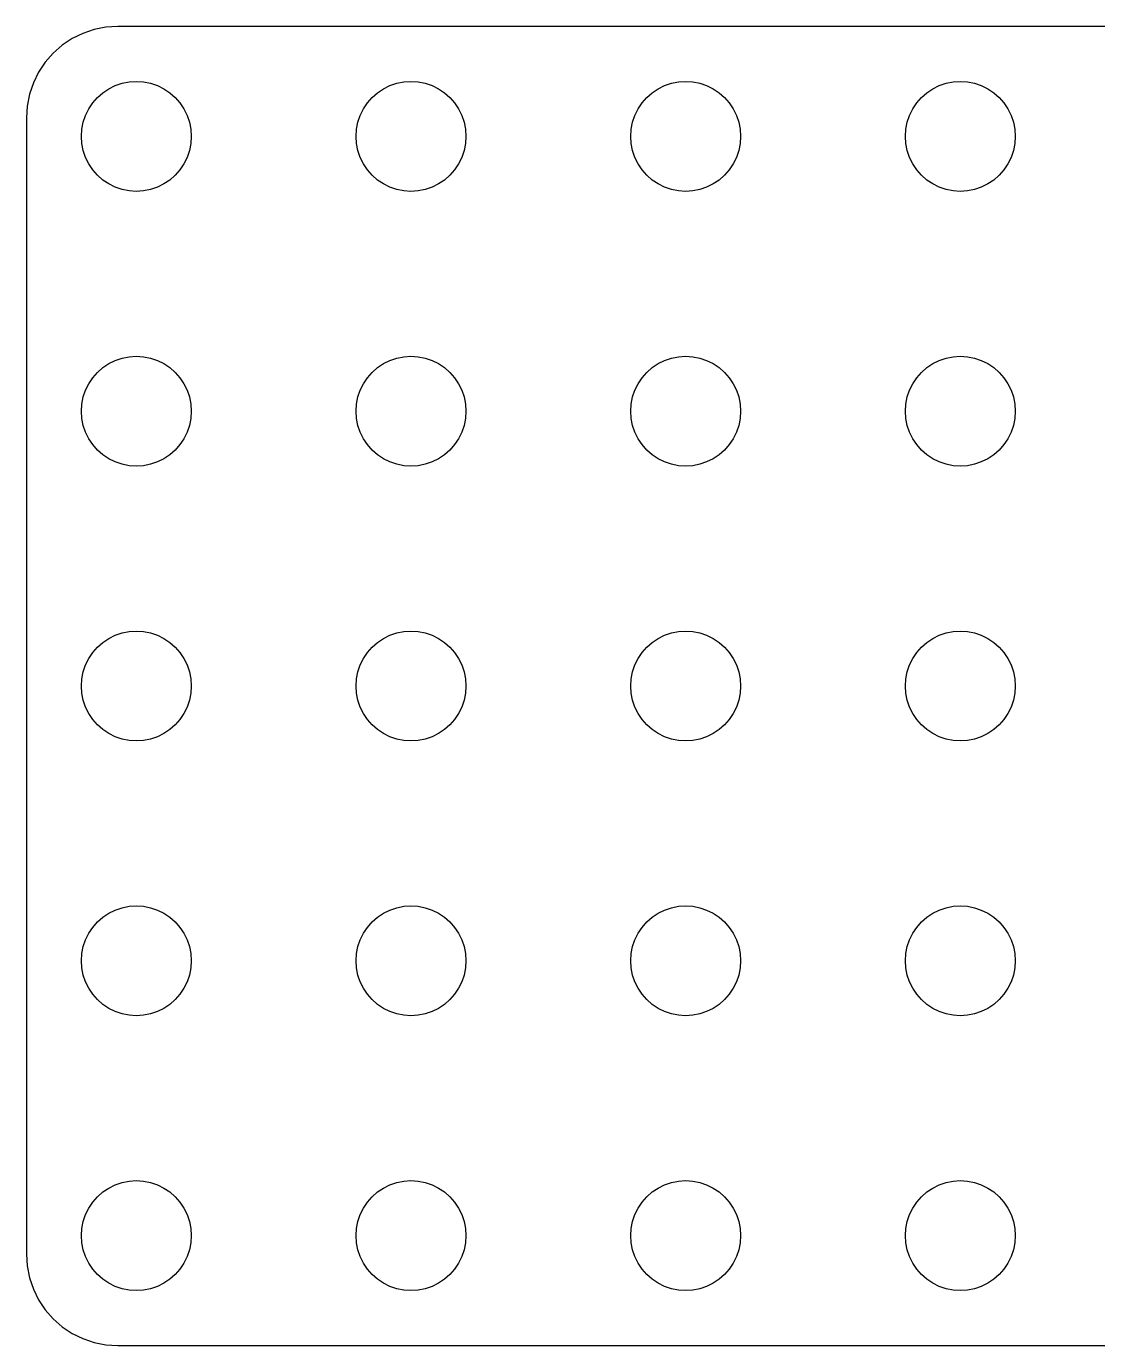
# Model space of a CAD drawing. Header units: metres. Extents: x -59 to 59, y -36 to 36.
# Drawn here: x -58.5 to 0, y -36 to 36 of the extents above; entities that cross this region are included whole.
import ezdxf

# ---------------------------------------------------------------- set-up
doc = ezdxf.new("R2010")
doc.units = ezdxf.units.M

msp = doc.modelspace()

# ---------------------------------------------------------------- linework, layer by layer
for p, q in [((-53.505, 36.005), (-54.1576, 35.9622)), ((53.505, 36.005), (-53.505, 36.005)), ((-56.005, 35.3351), (-56.5488, 34.9718)), ((-55.4184, 35.6244), (-56.005, 35.3351)), ((-54.7991, 35.8346), (-55.4184, 35.6244)), ((-54.1576, 35.9622), (-54.7991, 35.8346)), ((-56.5488, 34.9718), (-57.0405, 34.5405)), ((-57.4718, 34.0488), (-57.8351, 33.505)), ((-57.0405, 34.5405), (-57.4718, 34.0488)), ((-57.8351, 33.505), (-58.1244, 32.9184)), ((-58.1244, 32.9184), (-58.3346, 32.2991)), ((-54.3263, 32.3801), (-54, 32.5981)), ((-54, 32.5981), (-53.648, 32.7716)), ((-53.648, 32.7716), (-53.2765, 32.8978)), ((-53.2765, 32.8978), (-52.8916, 32.9743)), ((-52.8916, 32.9743), (-52.5, 33)), ((-52.5, 33), (-52.1084, 32.9743)), ((-52.1084, 32.9743), (-51.7235, 32.8978)), ((-51.7235, 32.8978), (-51.3519, 32.7716)), ((-51.3519, 32.7716), (-51, 32.5981)), ((-51, 32.5981), (-50.6737, 32.3801)), ((-39.3263, 32.3801), (-39, 32.5981)), ((-39, 32.5981), (-38.648, 32.7716)), ((-38.648, 32.7716), (-38.2765, 32.8978)), ((-38.2765, 32.8978), (-37.8916, 32.9743)), ((-37.8916, 32.9743), (-37.5, 33)), ((-37.5, 33), (-37.1084, 32.9743)), ((-37.1084, 32.9743), (-36.7235, 32.8978)), ((-36.7235, 32.8978), (-36.3519, 32.7716)), ((-36.3519, 32.7716), (-36, 32.5981)), ((-36, 32.5981), (-35.6737, 32.3801)), ((-24.3263, 32.3801), (-24, 32.5981)), ((-24, 32.5981), (-23.648, 32.7716)), ((-23.648, 32.7716), (-23.2764, 32.8978)), ((-23.2764, 32.8978), (-22.8916, 32.9743)), ((-22.8916, 32.9743), (-22.5, 33)), ((-22.5, 33), (-22.1084, 32.9743)), ((-22.1084, 32.9743), (-21.7235, 32.8978)), ((-21.7235, 32.8978), (-21.3519, 32.7716)), ((-21.3519, 32.7716), (-21, 32.5981)), ((-21, 32.5981), (-20.6737, 32.3801)), ((-9.32628, 32.3801), (-9, 32.5981)), ((-9, 32.5981), (-8.64804, 32.7716)), ((-8.64804, 32.7716), (-8.27644, 32.8978)), ((-8.27644, 32.8978), (-7.89157, 32.9743)), ((-7.89157, 32.9743), (-7.5, 33)), ((-7.5, 33), (-7.10841, 32.9743)), ((-7.10841, 32.9743), (-6.72354, 32.8978)), ((-6.72354, 32.8978), (-6.35194, 32.7716)), ((-6.35194, 32.7716), (-6, 32.5981)), ((-6, 32.5981), (-5.67371, 32.3801)), ((-58.3346, 32.2991), (-58.4622, 31.6576)), ((-55.0981, 31.5), (-54.8801, 31.8263)), ((-54.8801, 31.8263), (-54.6213, 32.1213)), ((-54.6213, 32.1213), (-54.3263, 32.3801)), ((-50.6737, 32.3801), (-50.3787, 32.1213)), ((-50.3787, 32.1213), (-50.1199, 31.8263)), ((-50.1199, 31.8263), (-49.9019, 31.5)), ((-40.0981, 31.5), (-39.8801, 31.8263)), ((-39.8801, 31.8263), (-39.6213, 32.1213)), ((-39.6213, 32.1213), (-39.3263, 32.3801)), ((-35.6737, 32.3801), (-35.3787, 32.1213)), ((-35.3787, 32.1213), (-35.1199, 31.8263)), ((-35.1199, 31.8263), (-34.9019, 31.5)), ((-25.0981, 31.5), (-24.8801, 31.8263)), ((-24.8801, 31.8263), (-24.6213, 32.1213)), ((-24.6213, 32.1213), (-24.3263, 32.3801)), ((-20.6737, 32.3801), (-20.3787, 32.1213)), ((-20.3787, 32.1213), (-20.1199, 31.8263)), ((-20.1199, 31.8263), (-19.9019, 31.5)), ((-10.0981, 31.5), (-9.88005, 31.8263)), ((-9.88005, 31.8263), (-9.62131, 32.1213)), ((-9.62131, 32.1213), (-9.32628, 32.3801)), ((-5.67371, 32.3801), (-5.37868, 32.1213)), ((-5.37868, 32.1213), (-5.11993, 31.8263)), ((-5.11993, 31.8263), (-4.90192, 31.5)), ((-58.4622, 31.6576), (-58.505, 31.005)), ((-58.505, 31.005), (-58.505, -31.005)), ((-55.3978, 30.7764), (-55.2716, 31.148)), ((-55.2716, 31.148), (-55.0981, 31.5)), ((-49.9019, 31.5), (-49.7284, 31.148)), ((-49.7284, 31.148), (-49.6022, 30.7764)), ((-40.3978, 30.7764), (-40.2716, 31.148)), ((-40.2716, 31.148), (-40.0981, 31.5)), ((-34.9019, 31.5), (-34.7284, 31.148)), ((-34.7284, 31.148), (-34.6022, 30.7764)), ((-25.3978, 30.7764), (-25.2716, 31.148)), ((-25.2716, 31.148), (-25.0981, 31.5)), ((-19.9019, 31.5), (-19.7283, 31.148)), ((-19.7283, 31.148), (-19.6022, 30.7764)), ((-10.3978, 30.7764), (-10.2716, 31.148)), ((-10.2716, 31.148), (-10.0981, 31.5)), ((-4.90192, 31.5), (-4.72835, 31.148)), ((-4.72835, 31.148), (-4.60222, 30.7764)), ((-55.5, 30), (-55.4743, 30.3916)), ((-55.4743, 30.3916), (-55.3978, 30.7764)), ((-49.6022, 30.7764), (-49.5257, 30.3916)), ((-49.5257, 30.3916), (-49.5, 30)), ((-40.5, 30), (-40.4743, 30.3916)), ((-40.4743, 30.3916), (-40.3978, 30.7764)), ((-34.6022, 30.7764), (-34.5257, 30.3916)), ((-34.5257, 30.3916), (-34.5, 30)), ((-25.5, 30), (-25.4743, 30.3916)), ((-25.4743, 30.3916), (-25.3978, 30.7764)), ((-19.6022, 30.7764), (-19.5257, 30.3916)), ((-19.5257, 30.3916), (-19.5, 30)), ((-10.5, 30), (-10.4743, 30.3916)), ((-10.4743, 30.3916), (-10.3978, 30.7764)), ((-4.60222, 30.7764), (-4.52567, 30.3916)), ((-4.52567, 30.3916), (-4.5, 30)), ((-55.4743, 29.6084), (-55.5, 30)), ((-55.3978, 29.2235), (-55.4743, 29.6084)), ((-49.5257, 29.6084), (-49.6022, 29.2235)), ((-49.5, 30), (-49.5257, 29.6084)), ((-40.4743, 29.6084), (-40.5, 30)), ((-40.3978, 29.2235), (-40.4743, 29.6084)), ((-34.5257, 29.6084), (-34.6022, 29.2235)), ((-34.5, 30), (-34.5257, 29.6084)), ((-25.4743, 29.6084), (-25.5, 30)), ((-25.3978, 29.2235), (-25.4743, 29.6084)), ((-19.5257, 29.6084), (-19.6022, 29.2235)), ((-19.5, 30), (-19.5257, 29.6084)), ((-10.4743, 29.6084), (-10.5, 30)), ((-10.3978, 29.2235), (-10.4743, 29.6084)), ((-4.52567, 29.6084), (-4.60222, 29.2235)), ((-4.5, 30), (-4.52567, 29.6084)), ((-55.2716, 28.8519), (-55.3978, 29.2235)), ((-55.0981, 28.5), (-55.2716, 28.8519)), ((-49.7284, 28.8519), (-49.9019, 28.5)), ((-49.6022, 29.2235), (-49.7284, 28.8519)), ((-40.2716, 28.8519), (-40.3978, 29.2235)), ((-40.0981, 28.5), (-40.2716, 28.8519)), ((-34.7284, 28.8519), (-34.9019, 28.5)), ((-34.6022, 29.2235), (-34.7284, 28.8519)), ((-25.2716, 28.8519), (-25.3978, 29.2235)), ((-25.0981, 28.5), (-25.2716, 28.8519)), ((-19.7283, 28.8519), (-19.9019, 28.5)), ((-19.6022, 29.2235), (-19.7283, 28.8519)), ((-10.2716, 28.8519), (-10.3978, 29.2235)), ((-10.0981, 28.5), (-10.2716, 28.8519)), ((-4.72835, 28.8519), (-4.90192, 28.5)), ((-4.60222, 29.2235), (-4.72835, 28.8519)), ((-54.8801, 28.1737), (-55.0981, 28.5)), ((-54.6213, 27.8787), (-54.8801, 28.1737)), ((-50.1199, 28.1737), (-50.3787, 27.8787)), ((-49.9019, 28.5), (-50.1199, 28.1737)), ((-39.8801, 28.1737), (-40.0981, 28.5)), ((-39.6213, 27.8787), (-39.8801, 28.1737)), ((-35.1199, 28.1737), (-35.3787, 27.8787)), ((-34.9019, 28.5), (-35.1199, 28.1737)), ((-24.8801, 28.1737), (-25.0981, 28.5)), ((-24.6213, 27.8787), (-24.8801, 28.1737)), ((-20.1199, 28.1737), (-20.3787, 27.8787)), ((-19.9019, 28.5), (-20.1199, 28.1737)), ((-9.88005, 28.1737), (-10.0981, 28.5)), ((-9.62131, 27.8787), (-9.88005, 28.1737)), ((-5.11993, 28.1737), (-5.37868, 27.8787)), ((-4.90192, 28.5), (-5.11993, 28.1737)), ((-54.3263, 27.6199), (-54.6213, 27.8787)), ((-54, 27.4019), (-54.3263, 27.6199)), ((-53.648, 27.2283), (-54, 27.4019)), ((-51, 27.4019), (-51.3519, 27.2283)), ((-50.6737, 27.6199), (-51, 27.4019)), ((-50.3787, 27.8787), (-50.6737, 27.6199)), ((-39.3263, 27.6199), (-39.6213, 27.8787)), ((-39, 27.4019), (-39.3263, 27.6199)), ((-38.648, 27.2283), (-39, 27.4019)), ((-36, 27.4019), (-36.3519, 27.2283)), ((-35.6737, 27.6199), (-36, 27.4019)), ((-35.3787, 27.8787), (-35.6737, 27.6199)), ((-24.3263, 27.6199), (-24.6213, 27.8787)), ((-24, 27.4019), (-24.3263, 27.6199)), ((-23.648, 27.2283), (-24, 27.4019)), ((-21, 27.4019), (-21.3519, 27.2283)), ((-20.6737, 27.6199), (-21, 27.4019)), ((-20.3787, 27.8787), (-20.6737, 27.6199)), ((-9.32628, 27.6199), (-9.62131, 27.8787)), ((-9, 27.4019), (-9.32628, 27.6199)), ((-8.64804, 27.2283), (-9, 27.4019)), ((-6, 27.4019), (-6.35194, 27.2283)), ((-5.67371, 27.6199), (-6, 27.4019)), ((-5.37868, 27.8787), (-5.67371, 27.6199)), ((-53.2765, 27.1022), (-53.648, 27.2283)), ((-52.8916, 27.0257), (-53.2765, 27.1022)), ((-52.5, 27), (-52.8916, 27.0257)), ((-52.1084, 27.0257), (-52.5, 27)), ((-51.7235, 27.1022), (-52.1084, 27.0257)), ((-51.3519, 27.2283), (-51.7235, 27.1022)), ((-38.2765, 27.1022), (-38.648, 27.2283)), ((-37.8916, 27.0257), (-38.2765, 27.1022)), ((-37.5, 27), (-37.8916, 27.0257)), ((-37.1084, 27.0257), (-37.5, 27)), ((-36.7235, 27.1022), (-37.1084, 27.0257)), ((-36.3519, 27.2283), (-36.7235, 27.1022)), ((-23.2764, 27.1022), (-23.648, 27.2283)), ((-22.8916, 27.0257), (-23.2764, 27.1022)), ((-22.5, 27), (-22.8916, 27.0257)), ((-22.1084, 27.0257), (-22.5, 27)), ((-21.7235, 27.1022), (-22.1084, 27.0257)), ((-21.3519, 27.2283), (-21.7235, 27.1022)), ((-8.27644, 27.1022), (-8.64804, 27.2283)), ((-7.89157, 27.0257), (-8.27644, 27.1022)), ((-7.5, 27), (-7.89157, 27.0257)), ((-7.10841, 27.0257), (-7.5, 27)), ((-6.72354, 27.1022), (-7.10841, 27.0257)), ((-6.35194, 27.2283), (-6.72354, 27.1022)), ((-54.6213, 17.1213), (-54.3263, 17.3801)), ((-54.3263, 17.3801), (-54, 17.5981)), ((-54, 17.5981), (-53.648, 17.7716)), ((-53.648, 17.7716), (-53.2765, 17.8978)), ((-53.2765, 17.8978), (-52.8916, 17.9743)), ((-52.8916, 17.9743), (-52.5, 18)), ((-52.5, 18), (-52.1084, 17.9743)), ((-52.1084, 17.9743), (-51.7235, 17.8978)), ((-51.7235, 17.8978), (-51.3519, 17.7716)), ((-51.3519, 17.7716), (-51, 17.5981)), ((-51, 17.5981), (-50.6737, 17.3801)), ((-50.6737, 17.3801), (-50.3787, 17.1213)), ((-39.6213, 17.1213), (-39.3263, 17.3801)), ((-39.3263, 17.3801), (-39, 17.5981)), ((-39, 17.5981), (-38.648, 17.7716)), ((-38.648, 17.7716), (-38.2765, 17.8978)), ((-38.2765, 17.8978), (-37.8916, 17.9743)), ((-37.8916, 17.9743), (-37.5, 18)), ((-37.5, 18), (-37.1084, 17.9743)), ((-37.1084, 17.9743), (-36.7235, 17.8978)), ((-36.7235, 17.8978), (-36.3519, 17.7716)), ((-36.3519, 17.7716), (-36, 17.5981)), ((-36, 17.5981), (-35.6737, 17.3801)), ((-35.6737, 17.3801), (-35.3787, 17.1213)), ((-24.6213, 17.1213), (-24.3263, 17.3801)), ((-24.3263, 17.3801), (-24, 17.5981)), ((-24, 17.5981), (-23.648, 17.7716)), ((-23.648, 17.7716), (-23.2764, 17.8978)), ((-23.2764, 17.8978), (-22.8916, 17.9743)), ((-22.8916, 17.9743), (-22.5, 18)), ((-22.5, 18), (-22.1084, 17.9743)), ((-22.1084, 17.9743), (-21.7235, 17.8978)), ((-21.7235, 17.8978), (-21.3519, 17.7716)), ((-21.3519, 17.7716), (-21, 17.5981)), ((-21, 17.5981), (-20.6737, 17.3801)), ((-20.6737, 17.3801), (-20.3787, 17.1213)), ((-9.62131, 17.1213), (-9.32628, 17.3801)), ((-9.32628, 17.3801), (-9, 17.5981)), ((-9, 17.5981), (-8.64804, 17.7716)), ((-8.64804, 17.7716), (-8.27644, 17.8978)), ((-8.27644, 17.8978), (-7.89157, 17.9743)), ((-7.89157, 17.9743), (-7.5, 18)), ((-7.5, 18), (-7.10841, 17.9743)), ((-7.10841, 17.9743), (-6.72354, 17.8978)), ((-6.72354, 17.8978), (-6.35194, 17.7716)), ((-6.35194, 17.7716), (-6, 17.5981)), ((-6, 17.5981), (-5.67371, 17.3801)), ((-5.67371, 17.3801), (-5.37868, 17.1213)), ((-55.0981, 16.5), (-54.8801, 16.8263)), ((-54.8801, 16.8263), (-54.6213, 17.1213)), ((-50.3787, 17.1213), (-50.1199, 16.8263)), ((-50.1199, 16.8263), (-49.9019, 16.5)), ((-40.0981, 16.5), (-39.8801, 16.8263)), ((-39.8801, 16.8263), (-39.6213, 17.1213)), ((-35.3787, 17.1213), (-35.1199, 16.8263)), ((-35.1199, 16.8263), (-34.9019, 16.5)), ((-25.0981, 16.5), (-24.8801, 16.8263)), ((-24.8801, 16.8263), (-24.6213, 17.1213)), ((-20.3787, 17.1213), (-20.1199, 16.8263)), ((-20.1199, 16.8263), (-19.9019, 16.5)), ((-10.0981, 16.5), (-9.88005, 16.8263)), ((-9.88005, 16.8263), (-9.62131, 17.1213)), ((-5.37868, 17.1213), (-5.11993, 16.8263)), ((-5.11993, 16.8263), (-4.90192, 16.5)), ((-55.3978, 15.7764), (-55.2716, 16.148)), ((-55.2716, 16.148), (-55.0981, 16.5)), ((-49.9019, 16.5), (-49.7284, 16.148)), ((-49.7284, 16.148), (-49.6022, 15.7764)), ((-40.3978, 15.7764), (-40.2716, 16.148)), ((-40.2716, 16.148), (-40.0981, 16.5)), ((-34.9019, 16.5), (-34.7284, 16.148)), ((-34.7284, 16.148), (-34.6022, 15.7764)), ((-25.3978, 15.7764), (-25.2716, 16.148)), ((-25.2716, 16.148), (-25.0981, 16.5)), ((-19.9019, 16.5), (-19.7283, 16.148)), ((-19.7283, 16.148), (-19.6022, 15.7764)), ((-10.3978, 15.7764), (-10.2716, 16.148)), ((-10.2716, 16.148), (-10.0981, 16.5)), ((-4.90192, 16.5), (-4.72835, 16.148)), ((-4.72835, 16.148), (-4.60222, 15.7764)), ((-55.5, 15), (-55.4743, 15.3916)), ((-55.4743, 15.3916), (-55.3978, 15.7764)), ((-49.6022, 15.7764), (-49.5257, 15.3916)), ((-49.5257, 15.3916), (-49.5, 15)), ((-40.5, 15), (-40.4743, 15.3916)), ((-40.4743, 15.3916), (-40.3978, 15.7764)), ((-34.6022, 15.7764), (-34.5257, 15.3916)), ((-34.5257, 15.3916), (-34.5, 15)), ((-25.5, 15), (-25.4743, 15.3916)), ((-25.4743, 15.3916), (-25.3978, 15.7764)), ((-19.6022, 15.7764), (-19.5257, 15.3916)), ((-19.5257, 15.3916), (-19.5, 15)), ((-10.5, 15), (-10.4743, 15.3916)), ((-10.4743, 15.3916), (-10.3978, 15.7764)), ((-4.60222, 15.7764), (-4.52567, 15.3916)), ((-4.52567, 15.3916), (-4.5, 15)), ((-55.4743, 14.6084), (-55.5, 15)), ((-55.3978, 14.2235), (-55.4743, 14.6084)), ((-49.5257, 14.6084), (-49.6022, 14.2235)), ((-49.5, 15), (-49.5257, 14.6084)), ((-40.4743, 14.6084), (-40.5, 15)), ((-40.3978, 14.2235), (-40.4743, 14.6084)), ((-34.5257, 14.6084), (-34.6022, 14.2235)), ((-34.5, 15), (-34.5257, 14.6084)), ((-25.4743, 14.6084), (-25.5, 15)), ((-25.3978, 14.2235), (-25.4743, 14.6084)), ((-19.5257, 14.6084), (-19.6022, 14.2235)), ((-19.5, 15), (-19.5257, 14.6084)), ((-10.4743, 14.6084), (-10.5, 15)), ((-10.3978, 14.2235), (-10.4743, 14.6084)), ((-4.52567, 14.6084), (-4.60222, 14.2235)), ((-4.5, 15), (-4.52567, 14.6084)), ((-55.2716, 13.8519), (-55.3978, 14.2235)), ((-55.0981, 13.5), (-55.2716, 13.8519)), ((-49.7284, 13.8519), (-49.9019, 13.5)), ((-49.6022, 14.2235), (-49.7284, 13.8519)), ((-40.2716, 13.8519), (-40.3978, 14.2235)), ((-40.0981, 13.5), (-40.2716, 13.8519)), ((-34.7284, 13.8519), (-34.9019, 13.5)), ((-34.6022, 14.2235), (-34.7284, 13.8519)), ((-25.2716, 13.8519), (-25.3978, 14.2235)), ((-25.0981, 13.5), (-25.2716, 13.8519)), ((-19.7283, 13.8519), (-19.9019, 13.5)), ((-19.6022, 14.2235), (-19.7283, 13.8519)), ((-10.2716, 13.8519), (-10.3978, 14.2235)), ((-10.0981, 13.5), (-10.2716, 13.8519)), ((-4.72835, 13.8519), (-4.90192, 13.5)), ((-4.60222, 14.2235), (-4.72835, 13.8519)), ((-54.8801, 13.1737), (-55.0981, 13.5)), ((-54.6213, 12.8787), (-54.8801, 13.1737)), ((-50.1199, 13.1737), (-50.3787, 12.8787)), ((-49.9019, 13.5), (-50.1199, 13.1737)), ((-39.8801, 13.1737), (-40.0981, 13.5)), ((-39.6213, 12.8787), (-39.8801, 13.1737)), ((-35.1199, 13.1737), (-35.3787, 12.8787)), ((-34.9019, 13.5), (-35.1199, 13.1737)), ((-24.8801, 13.1737), (-25.0981, 13.5)), ((-24.6213, 12.8787), (-24.8801, 13.1737)), ((-20.1199, 13.1737), (-20.3787, 12.8787)), ((-19.9019, 13.5), (-20.1199, 13.1737)), ((-9.88005, 13.1737), (-10.0981, 13.5)), ((-9.62131, 12.8787), (-9.88005, 13.1737)), ((-5.11993, 13.1737), (-5.37868, 12.8787)), ((-4.90192, 13.5), (-5.11993, 13.1737)), ((-54.3263, 12.6199), (-54.6213, 12.8787)), ((-54, 12.4019), (-54.3263, 12.6199)), ((-53.648, 12.2283), (-54, 12.4019)), ((-51, 12.4019), (-51.3519, 12.2283)), ((-50.6737, 12.6199), (-51, 12.4019)), ((-50.3787, 12.8787), (-50.6737, 12.6199)), ((-39.3263, 12.6199), (-39.6213, 12.8787)), ((-39, 12.4019), (-39.3263, 12.6199)), ((-38.648, 12.2283), (-39, 12.4019)), ((-36, 12.4019), (-36.3519, 12.2283)), ((-35.6737, 12.6199), (-36, 12.4019)), ((-35.3787, 12.8787), (-35.6737, 12.6199)), ((-24.3263, 12.6199), (-24.6213, 12.8787)), ((-24, 12.4019), (-24.3263, 12.6199)), ((-23.648, 12.2283), (-24, 12.4019)), ((-21, 12.4019), (-21.3519, 12.2283)), ((-20.6737, 12.6199), (-21, 12.4019)), ((-20.3787, 12.8787), (-20.6737, 12.6199)), ((-9.32628, 12.6199), (-9.62131, 12.8787)), ((-9, 12.4019), (-9.32628, 12.6199)), ((-8.64804, 12.2283), (-9, 12.4019)), ((-6, 12.4019), (-6.35194, 12.2283)), ((-5.67371, 12.6199), (-6, 12.4019)), ((-5.37868, 12.8787), (-5.67371, 12.6199)), ((-53.2765, 12.1022), (-53.648, 12.2283)), ((-52.8916, 12.0257), (-53.2765, 12.1022)), ((-52.5, 12), (-52.8916, 12.0257)), ((-52.1084, 12.0257), (-52.5, 12)), ((-51.7235, 12.1022), (-52.1084, 12.0257)), ((-51.3519, 12.2283), (-51.7235, 12.1022)), ((-38.2765, 12.1022), (-38.648, 12.2283)), ((-37.8916, 12.0257), (-38.2765, 12.1022)), ((-37.5, 12), (-37.8916, 12.0257)), ((-37.1084, 12.0257), (-37.5, 12)), ((-36.7235, 12.1022), (-37.1084, 12.0257)), ((-36.3519, 12.2283), (-36.7235, 12.1022)), ((-23.2764, 12.1022), (-23.648, 12.2283)), ((-22.8916, 12.0257), (-23.2764, 12.1022)), ((-22.5, 12), (-22.8916, 12.0257)), ((-22.1084, 12.0257), (-22.5, 12)), ((-21.7235, 12.1022), (-22.1084, 12.0257)), ((-21.3519, 12.2283), (-21.7235, 12.1022)), ((-8.27644, 12.1022), (-8.64804, 12.2283)), ((-7.89157, 12.0257), (-8.27644, 12.1022)), ((-7.5, 12), (-7.89157, 12.0257)), ((-7.10841, 12.0257), (-7.5, 12)), ((-6.72354, 12.1022), (-7.10841, 12.0257)), ((-6.35194, 12.2283), (-6.72354, 12.1022)), ((-53.648, 2.77164), (-53.2765, 2.89777)), ((-53.2765, 2.89777), (-52.8916, 2.97432)), ((-52.8916, 2.97432), (-52.5, 3)), ((-52.5, 3), (-52.1084, 2.97432)), ((-52.1084, 2.97432), (-51.7235, 2.89777)), ((-51.7235, 2.89777), (-51.3519, 2.77164)), ((-38.648, 2.77164), (-38.2765, 2.89777)), ((-38.2765, 2.89777), (-37.8916, 2.97432)), ((-37.8916, 2.97432), (-37.5, 3)), ((-37.5, 3), (-37.1084, 2.97432)), ((-37.1084, 2.97432), (-36.7235, 2.89777)), ((-36.7235, 2.89777), (-36.3519, 2.77164)), ((-23.648, 2.77164), (-23.2764, 2.89777)), ((-23.2764, 2.89777), (-22.8916, 2.97432)), ((-22.8916, 2.97432), (-22.5, 3)), ((-22.5, 3), (-22.1084, 2.97432)), ((-22.1084, 2.97432), (-21.7235, 2.89777)), ((-21.7235, 2.89777), (-21.3519, 2.77164)), ((-8.64804, 2.77164), (-8.27644, 2.89777)), ((-8.27644, 2.89777), (-7.89157, 2.97432)), ((-7.89157, 2.97432), (-7.5, 3)), ((-7.5, 3), (-7.10841, 2.97432)), ((-7.10841, 2.97432), (-6.72354, 2.89777)), ((-6.72354, 2.89777), (-6.35194, 2.77164)), ((-54.6213, 2.12131), (-54.3263, 2.38005)), ((-54.3263, 2.38005), (-54, 2.59807)), ((-54, 2.59807), (-53.648, 2.77164)), ((-51.3519, 2.77164), (-51, 2.59807)), ((-51, 2.59807), (-50.6737, 2.38005)), ((-50.6737, 2.38005), (-50.3787, 2.12131)), ((-39.6213, 2.12131), (-39.3263, 2.38005)), ((-39.3263, 2.38005), (-39, 2.59807)), ((-39, 2.59807), (-38.648, 2.77164)), ((-36.3519, 2.77164), (-36, 2.59807)), ((-36, 2.59807), (-35.6737, 2.38005)), ((-35.6737, 2.38005), (-35.3787, 2.12131)), ((-24.6213, 2.12131), (-24.3263, 2.38005)), ((-24.3263, 2.38005), (-24, 2.59807)), ((-24, 2.59807), (-23.648, 2.77164)), ((-21.3519, 2.77164), (-21, 2.59807)), ((-21, 2.59807), (-20.6737, 2.38005)), ((-20.6737, 2.38005), (-20.3787, 2.12131)), ((-9.62131, 2.12131), (-9.32628, 2.38005)), ((-9.32628, 2.38005), (-9, 2.59807)), ((-9, 2.59807), (-8.64804, 2.77164)), ((-6.35194, 2.77164), (-6, 2.59807)), ((-6, 2.59807), (-5.67371, 2.38005)), ((-5.67371, 2.38005), (-5.37868, 2.12131)), ((-55.2716, 1.14804), (-55.0981, 1.5)), ((-55.0981, 1.5), (-54.8801, 1.82628)), ((-54.8801, 1.82628), (-54.6213, 2.12131)), ((-50.3787, 2.12131), (-50.1199, 1.82628)), ((-50.1199, 1.82628), (-49.9019, 1.5)), ((-49.9019, 1.5), (-49.7284, 1.14804)), ((-40.2716, 1.14804), (-40.0981, 1.5)), ((-40.0981, 1.5), (-39.8801, 1.82628)), ((-39.8801, 1.82628), (-39.6213, 2.12131)), ((-35.3787, 2.12131), (-35.1199, 1.82628)), ((-35.1199, 1.82628), (-34.9019, 1.5)), ((-34.9019, 1.5), (-34.7284, 1.14804)), ((-25.2716, 1.14804), (-25.0981, 1.5)), ((-25.0981, 1.5), (-24.8801, 1.82628)), ((-24.8801, 1.82628), (-24.6213, 2.12131)), ((-20.3787, 2.12131), (-20.1199, 1.82628)), ((-20.1199, 1.82628), (-19.9019, 1.5)), ((-19.9019, 1.5), (-19.7283, 1.14804)), ((-10.2716, 1.14804), (-10.0981, 1.5)), ((-10.0981, 1.5), (-9.88005, 1.82628)), ((-9.88005, 1.82628), (-9.62131, 2.12131)), ((-5.37868, 2.12131), (-5.11993, 1.82628)), ((-5.11993, 1.82628), (-4.90192, 1.5)), ((-4.90192, 1.5), (-4.72835, 1.14804)), ((-55.4743, 0.39157), (-55.3978, 0.77644)), ((-55.3978, 0.77644), (-55.2716, 1.14804)), ((-49.7284, 1.14804), (-49.6022, 0.77644)), ((-49.6022, 0.77644), (-49.5257, 0.39157)), ((-40.4743, 0.39157), (-40.3978, 0.77644)), ((-40.3978, 0.77644), (-40.2716, 1.14804)), ((-34.7284, 1.14804), (-34.6022, 0.77644)), ((-34.6022, 0.77644), (-34.5257, 0.39157)), ((-25.4743, 0.39157), (-25.3978, 0.77644)), ((-25.3978, 0.77644), (-25.2716, 1.14804)), ((-19.7283, 1.14804), (-19.6022, 0.77644)), ((-19.6022, 0.77644), (-19.5257, 0.39157)), ((-10.4743, 0.39157), (-10.3978, 0.77644)), ((-10.3978, 0.77644), (-10.2716, 1.14804)), ((-4.72835, 1.14804), (-4.60222, 0.77644)), ((-4.60222, 0.77644), (-4.52567, 0.39157)), ((-55.5, 0), (-55.4743, 0.39157)), ((-55.4743, -0.39157), (-55.5, 0)), ((-49.5257, 0.39157), (-49.5, 0)), ((-49.5, 0), (-49.5257, -0.39157)), ((-40.5, 0), (-40.4743, 0.39157)), ((-40.4743, -0.39157), (-40.5, 0)), ((-34.5257, 0.39157), (-34.5, 0)), ((-34.5, 0), (-34.5257, -0.39157)), ((-25.5, 0), (-25.4743, 0.39157)), ((-25.4743, -0.39157), (-25.5, 0)), ((-19.5257, 0.39157), (-19.5, 0)), ((-19.5, 0), (-19.5257, -0.39157)), ((-10.5, 0), (-10.4743, 0.39157)), ((-10.4743, -0.39157), (-10.5, 0)), ((-4.52567, 0.39157), (-4.5, 0)), ((-4.5, 0), (-4.52567, -0.39157)), ((-55.3978, -0.77644), (-55.4743, -0.39157)), ((-49.5257, -0.39157), (-49.6022, -0.77644)), ((-40.3978, -0.77644), (-40.4743, -0.39157)), ((-34.5257, -0.39157), (-34.6022, -0.77644)), ((-25.3978, -0.77644), (-25.4743, -0.39157)), ((-19.5257, -0.39157), (-19.6022, -0.77644)), ((-10.3978, -0.77644), (-10.4743, -0.39157)), ((-4.52567, -0.39157), (-4.60222, -0.77644)), ((-55.2716, -1.14804), (-55.3978, -0.77644)), ((-55.0981, -1.5), (-55.2716, -1.14804)), ((-49.7284, -1.14804), (-49.9019, -1.5)), ((-49.6022, -0.77644), (-49.7284, -1.14804)), ((-40.2716, -1.14804), (-40.3978, -0.77644)), ((-40.0981, -1.5), (-40.2716, -1.14804)), ((-34.7284, -1.14804), (-34.9019, -1.5)), ((-34.6022, -0.77644), (-34.7284, -1.14804)), ((-25.2716, -1.14804), (-25.3978, -0.77644)), ((-25.0981, -1.5), (-25.2716, -1.14804)), ((-19.7283, -1.14804), (-19.9019, -1.5)), ((-19.6022, -0.77644), (-19.7283, -1.14804)), ((-10.2716, -1.14804), (-10.3978, -0.77644)), ((-10.0981, -1.5), (-10.2716, -1.14804)), ((-4.72835, -1.14804), (-4.90192, -1.5)), ((-4.60222, -0.77644), (-4.72835, -1.14804)), ((-54.8801, -1.82628), (-55.0981, -1.5)), ((-54.6213, -2.12131), (-54.8801, -1.82628)), ((-54.3263, -2.38005), (-54.6213, -2.12131)), ((-50.3787, -2.12131), (-50.6737, -2.38005)), ((-50.1199, -1.82628), (-50.3787, -2.12131)), ((-49.9019, -1.5), (-50.1199, -1.82628)), ((-39.8801, -1.82628), (-40.0981, -1.5)), ((-39.6213, -2.12131), (-39.8801, -1.82628)), ((-39.3263, -2.38005), (-39.6213, -2.12131)), ((-35.3787, -2.12131), (-35.6737, -2.38005)), ((-35.1199, -1.82628), (-35.3787, -2.12131)), ((-34.9019, -1.5), (-35.1199, -1.82628)), ((-24.8801, -1.82628), (-25.0981, -1.5)), ((-24.6213, -2.12131), (-24.8801, -1.82628)), ((-24.3263, -2.38005), (-24.6213, -2.12131)), ((-20.3787, -2.12131), (-20.6737, -2.38005)), ((-20.1199, -1.82628), (-20.3787, -2.12131)), ((-19.9019, -1.5), (-20.1199, -1.82628)), ((-9.88005, -1.82628), (-10.0981, -1.5)), ((-9.62131, -2.12131), (-9.88005, -1.82628)), ((-9.32628, -2.38005), (-9.62131, -2.12131)), ((-5.37868, -2.12131), (-5.67371, -2.38005)), ((-5.11993, -1.82628), (-5.37868, -2.12131)), ((-4.90192, -1.5), (-5.11993, -1.82628)), ((-54, -2.59807), (-54.3263, -2.38005)), ((-53.648, -2.77164), (-54, -2.59807)), ((-53.2765, -2.89777), (-53.648, -2.77164)), ((-51.3519, -2.77164), (-51.7235, -2.89777)), ((-51, -2.59807), (-51.3519, -2.77164)), ((-50.6737, -2.38005), (-51, -2.59807)), ((-39, -2.59807), (-39.3263, -2.38005)), ((-38.648, -2.77164), (-39, -2.59807)), ((-38.2765, -2.89777), (-38.648, -2.77164)), ((-36.3519, -2.77164), (-36.7235, -2.89777)), ((-36, -2.59807), (-36.3519, -2.77164)), ((-35.6737, -2.38005), (-36, -2.59807)), ((-24, -2.59807), (-24.3263, -2.38005)), ((-23.648, -2.77164), (-24, -2.59807)), ((-23.2764, -2.89777), (-23.648, -2.77164)), ((-21.3519, -2.77164), (-21.7235, -2.89777)), ((-21, -2.59807), (-21.3519, -2.77164)), ((-20.6737, -2.38005), (-21, -2.59807)), ((-9, -2.59807), (-9.32628, -2.38005)), ((-8.64804, -2.77164), (-9, -2.59807)), ((-8.27644, -2.89777), (-8.64804, -2.77164)), ((-6.35194, -2.77164), (-6.72354, -2.89777)), ((-6, -2.59807), (-6.35194, -2.77164)), ((-5.67371, -2.38005), (-6, -2.59807)), ((-52.8916, -2.97432), (-53.2765, -2.89777)), ((-52.5, -3), (-52.8916, -2.97432)), ((-52.1084, -2.97432), (-52.5, -3)), ((-51.7235, -2.89777), (-52.1084, -2.97432)), ((-37.8916, -2.97432), (-38.2765, -2.89777)), ((-37.5, -3), (-37.8916, -2.97432)), ((-37.1084, -2.97432), (-37.5, -3)), ((-36.7235, -2.89777), (-37.1084, -2.97432)), ((-22.8916, -2.97432), (-23.2764, -2.89777)), ((-22.5, -3), (-22.8916, -2.97432)), ((-22.1084, -2.97432), (-22.5, -3)), ((-21.7235, -2.89777), (-22.1084, -2.97432)), ((-7.89157, -2.97432), (-8.27644, -2.89777)), ((-7.5, -3), (-7.89157, -2.97432)), ((-7.10841, -2.97432), (-7.5, -3)), ((-6.72354, -2.89777), (-7.10841, -2.97432)), ((-54, -12.4019), (-53.648, -12.2283)), ((-53.648, -12.2283), (-53.2765, -12.1022)), ((-53.2765, -12.1022), (-52.8916, -12.0257)), ((-52.8916, -12.0257), (-52.5, -12)), ((-52.5, -12), (-52.1084, -12.0257)), ((-52.1084, -12.0257), (-51.7235, -12.1022)), ((-51.7235, -12.1022), (-51.3519, -12.2283)), ((-51.3519, -12.2283), (-51, -12.4019)), ((-39, -12.4019), (-38.648, -12.2283)), ((-38.648, -12.2283), (-38.2765, -12.1022)), ((-38.2765, -12.1022), (-37.8916, -12.0257)), ((-37.8916, -12.0257), (-37.5, -12)), ((-37.5, -12), (-37.1084, -12.0257)), ((-37.1084, -12.0257), (-36.7235, -12.1022)), ((-36.7235, -12.1022), (-36.3519, -12.2283)), ((-36.3519, -12.2283), (-36, -12.4019)), ((-24, -12.4019), (-23.648, -12.2283)), ((-23.648, -12.2283), (-23.2764, -12.1022)), ((-23.2764, -12.1022), (-22.8916, -12.0257)), ((-22.8916, -12.0257), (-22.5, -12)), ((-22.5, -12), (-22.1084, -12.0257)), ((-22.1084, -12.0257), (-21.7235, -12.1022)), ((-21.7235, -12.1022), (-21.3519, -12.2283)), ((-21.3519, -12.2283), (-21, -12.4019)), ((-9, -12.4019), (-8.64804, -12.2283)), ((-8.64804, -12.2283), (-8.27644, -12.1022)), ((-8.27644, -12.1022), (-7.89157, -12.0257)), ((-7.89157, -12.0257), (-7.5, -12)), ((-7.5, -12), (-7.10841, -12.0257)), ((-7.10841, -12.0257), (-6.72354, -12.1022)), ((-6.72354, -12.1022), (-6.35194, -12.2283)), ((-6.35194, -12.2283), (-6, -12.4019)), ((-54.8801, -13.1737), (-54.6213, -12.8787)), ((-54.6213, -12.8787), (-54.3263, -12.6199)), ((-54.3263, -12.6199), (-54, -12.4019)), ((-51, -12.4019), (-50.6737, -12.6199)), ((-50.6737, -12.6199), (-50.3787, -12.8787)), ((-50.3787, -12.8787), (-50.1199, -13.1737)), ((-39.8801, -13.1737), (-39.6213, -12.8787)), ((-39.6213, -12.8787), (-39.3263, -12.6199)), ((-39.3263, -12.6199), (-39, -12.4019)), ((-36, -12.4019), (-35.6737, -12.6199)), ((-35.6737, -12.6199), (-35.3787, -12.8787)), ((-35.3787, -12.8787), (-35.1199, -13.1737)), ((-24.8801, -13.1737), (-24.6213, -12.8787)), ((-24.6213, -12.8787), (-24.3263, -12.6199)), ((-24.3263, -12.6199), (-24, -12.4019)), ((-21, -12.4019), (-20.6737, -12.6199)), ((-20.6737, -12.6199), (-20.3787, -12.8787)), ((-20.3787, -12.8787), (-20.1199, -13.1737)), ((-9.88005, -13.1737), (-9.62131, -12.8787)), ((-9.62131, -12.8787), (-9.32628, -12.6199)), ((-9.32628, -12.6199), (-9, -12.4019)), ((-6, -12.4019), (-5.67371, -12.6199)), ((-5.67371, -12.6199), (-5.37868, -12.8787)), ((-5.37868, -12.8787), (-5.11993, -13.1737)), ((-55.2716, -13.8519), (-55.0981, -13.5)), ((-55.0981, -13.5), (-54.8801, -13.1737)), ((-50.1199, -13.1737), (-49.9019, -13.5)), ((-49.9019, -13.5), (-49.7284, -13.8519)), ((-40.2716, -13.8519), (-40.0981, -13.5)), ((-40.0981, -13.5), (-39.8801, -13.1737)), ((-35.1199, -13.1737), (-34.9019, -13.5)), ((-34.9019, -13.5), (-34.7284, -13.8519)), ((-25.2716, -13.8519), (-25.0981, -13.5)), ((-25.0981, -13.5), (-24.8801, -13.1737)), ((-20.1199, -13.1737), (-19.9019, -13.5)), ((-19.9019, -13.5), (-19.7283, -13.8519)), ((-10.2716, -13.8519), (-10.0981, -13.5)), ((-10.0981, -13.5), (-9.88005, -13.1737)), ((-5.11993, -13.1737), (-4.90192, -13.5)), ((-4.90192, -13.5), (-4.72835, -13.8519)), ((-55.4743, -14.6084), (-55.3978, -14.2235)), ((-55.3978, -14.2235), (-55.2716, -13.8519)), ((-49.7284, -13.8519), (-49.6022, -14.2235)), ((-49.6022, -14.2235), (-49.5257, -14.6084)), ((-40.4743, -14.6084), (-40.3978, -14.2235)), ((-40.3978, -14.2235), (-40.2716, -13.8519)), ((-34.7284, -13.8519), (-34.6022, -14.2235)), ((-34.6022, -14.2235), (-34.5257, -14.6084)), ((-25.4743, -14.6084), (-25.3978, -14.2235)), ((-25.3978, -14.2235), (-25.2716, -13.8519)), ((-19.7283, -13.8519), (-19.6022, -14.2235)), ((-19.6022, -14.2235), (-19.5257, -14.6084)), ((-10.4743, -14.6084), (-10.3978, -14.2235)), ((-10.3978, -14.2235), (-10.2716, -13.8519)), ((-4.72835, -13.8519), (-4.60222, -14.2235)), ((-4.60222, -14.2235), (-4.52567, -14.6084)), ((-55.5, -15), (-55.4743, -14.6084)), ((-55.4743, -15.3916), (-55.5, -15)), ((-49.5257, -14.6084), (-49.5, -15)), ((-49.5, -15), (-49.5257, -15.3916)), ((-40.5, -15), (-40.4743, -14.6084)), ((-40.4743, -15.3916), (-40.5, -15)), ((-34.5257, -14.6084), (-34.5, -15)), ((-34.5, -15), (-34.5257, -15.3916)), ((-25.5, -15), (-25.4743, -14.6084)), ((-25.4743, -15.3916), (-25.5, -15)), ((-19.5257, -14.6084), (-19.5, -15)), ((-19.5, -15), (-19.5257, -15.3916)), ((-10.5, -15), (-10.4743, -14.6084)), ((-10.4743, -15.3916), (-10.5, -15)), ((-4.52567, -14.6084), (-4.5, -15)), ((-4.5, -15), (-4.52567, -15.3916)), ((-55.3978, -15.7764), (-55.4743, -15.3916)), ((-55.2716, -16.148), (-55.3978, -15.7764)), ((-49.6022, -15.7764), (-49.7284, -16.148)), ((-49.5257, -15.3916), (-49.6022, -15.7764)), ((-40.3978, -15.7764), (-40.4743, -15.3916)), ((-40.2716, -16.148), (-40.3978, -15.7764)), ((-34.6022, -15.7764), (-34.7284, -16.148)), ((-34.5257, -15.3916), (-34.6022, -15.7764)), ((-25.3978, -15.7764), (-25.4743, -15.3916)), ((-25.2716, -16.148), (-25.3978, -15.7764)), ((-19.6022, -15.7764), (-19.7283, -16.148)), ((-19.5257, -15.3916), (-19.6022, -15.7764)), ((-10.3978, -15.7764), (-10.4743, -15.3916)), ((-10.2716, -16.148), (-10.3978, -15.7764)), ((-4.60222, -15.7764), (-4.72835, -16.148)), ((-4.52567, -15.3916), (-4.60222, -15.7764)), ((-55.0981, -16.5), (-55.2716, -16.148)), ((-54.8801, -16.8263), (-55.0981, -16.5)), ((-49.9019, -16.5), (-50.1199, -16.8263)), ((-49.7284, -16.148), (-49.9019, -16.5)), ((-40.0981, -16.5), (-40.2716, -16.148)), ((-39.8801, -16.8263), (-40.0981, -16.5)), ((-34.9019, -16.5), (-35.1199, -16.8263)), ((-34.7284, -16.148), (-34.9019, -16.5)), ((-25.0981, -16.5), (-25.2716, -16.148)), ((-24.8801, -16.8263), (-25.0981, -16.5)), ((-19.9019, -16.5), (-20.1199, -16.8263)), ((-19.7283, -16.148), (-19.9019, -16.5)), ((-10.0981, -16.5), (-10.2716, -16.148)), ((-9.88005, -16.8263), (-10.0981, -16.5)), ((-4.90192, -16.5), (-5.11993, -16.8263)), ((-4.72835, -16.148), (-4.90192, -16.5)), ((-54.6213, -17.1213), (-54.8801, -16.8263)), ((-54.3263, -17.3801), (-54.6213, -17.1213)), ((-50.3787, -17.1213), (-50.6737, -17.3801)), ((-50.1199, -16.8263), (-50.3787, -17.1213)), ((-39.6213, -17.1213), (-39.8801, -16.8263)), ((-39.3263, -17.3801), (-39.6213, -17.1213)), ((-35.3787, -17.1213), (-35.6737, -17.3801)), ((-35.1199, -16.8263), (-35.3787, -17.1213)), ((-24.6213, -17.1213), (-24.8801, -16.8263)), ((-24.3263, -17.3801), (-24.6213, -17.1213)), ((-20.3787, -17.1213), (-20.6737, -17.3801)), ((-20.1199, -16.8263), (-20.3787, -17.1213)), ((-9.62131, -17.1213), (-9.88005, -16.8263)), ((-9.32628, -17.3801), (-9.62131, -17.1213)), ((-5.37868, -17.1213), (-5.67371, -17.3801)), ((-5.11993, -16.8263), (-5.37868, -17.1213)), ((-54, -17.5981), (-54.3263, -17.3801)), ((-53.648, -17.7716), (-54, -17.5981)), ((-53.2765, -17.8978), (-53.648, -17.7716)), ((-52.8916, -17.9743), (-53.2765, -17.8978)), ((-52.5, -18), (-52.8916, -17.9743)), ((-52.1084, -17.9743), (-52.5, -18)), ((-51.7235, -17.8978), (-52.1084, -17.9743)), ((-51.3519, -17.7716), (-51.7235, -17.8978)), ((-51, -17.5981), (-51.3519, -17.7716)), ((-50.6737, -17.3801), (-51, -17.5981)), ((-39, -17.5981), (-39.3263, -17.3801)), ((-38.648, -17.7716), (-39, -17.5981)), ((-38.2765, -17.8978), (-38.648, -17.7716)), ((-37.8916, -17.9743), (-38.2765, -17.8978)), ((-37.5, -18), (-37.8916, -17.9743)), ((-37.1084, -17.9743), (-37.5, -18)), ((-36.7235, -17.8978), (-37.1084, -17.9743)), ((-36.3519, -17.7716), (-36.7235, -17.8978)), ((-36, -17.5981), (-36.3519, -17.7716)), ((-35.6737, -17.3801), (-36, -17.5981)), ((-24, -17.5981), (-24.3263, -17.3801)), ((-23.648, -17.7716), (-24, -17.5981)), ((-23.2764, -17.8978), (-23.648, -17.7716)), ((-22.8916, -17.9743), (-23.2764, -17.8978)), ((-22.5, -18), (-22.8916, -17.9743)), ((-22.1084, -17.9743), (-22.5, -18)), ((-21.7235, -17.8978), (-22.1084, -17.9743)), ((-21.3519, -17.7716), (-21.7235, -17.8978)), ((-21, -17.5981), (-21.3519, -17.7716)), ((-20.6737, -17.3801), (-21, -17.5981)), ((-9, -17.5981), (-9.32628, -17.3801)), ((-8.64804, -17.7716), (-9, -17.5981)), ((-8.27644, -17.8978), (-8.64804, -17.7716)), ((-7.89157, -17.9743), (-8.27644, -17.8978)), ((-7.5, -18), (-7.89157, -17.9743)), ((-7.10841, -17.9743), (-7.5, -18)), ((-6.72354, -17.8978), (-7.10841, -17.9743)), ((-6.35194, -17.7716), (-6.72354, -17.8978)), ((-6, -17.5981), (-6.35194, -17.7716)), ((-5.67371, -17.3801), (-6, -17.5981)), ((-54, -27.4019), (-53.648, -27.2283)), ((-53.648, -27.2283), (-53.2765, -27.1022)), ((-53.2765, -27.1022), (-52.8916, -27.0257)), ((-52.8916, -27.0257), (-52.5, -27)), ((-52.5, -27), (-52.1084, -27.0257)), ((-52.1084, -27.0257), (-51.7235, -27.1022)), ((-51.7235, -27.1022), (-51.3519, -27.2283)), ((-51.3519, -27.2283), (-51, -27.4019)), ((-39, -27.4019), (-38.648, -27.2283)), ((-38.648, -27.2283), (-38.2765, -27.1022)), ((-38.2765, -27.1022), (-37.8916, -27.0257)), ((-37.8916, -27.0257), (-37.5, -27)), ((-37.5, -27), (-37.1084, -27.0257)), ((-37.1084, -27.0257), (-36.7235, -27.1022)), ((-36.7235, -27.1022), (-36.3519, -27.2283)), ((-36.3519, -27.2283), (-36, -27.4019)), ((-24, -27.4019), (-23.648, -27.2283)), ((-23.648, -27.2283), (-23.2764, -27.1022)), ((-23.2764, -27.1022), (-22.8916, -27.0257)), ((-22.8916, -27.0257), (-22.5, -27)), ((-22.5, -27), (-22.1084, -27.0257)), ((-22.1084, -27.0257), (-21.7235, -27.1022)), ((-21.7235, -27.1022), (-21.3519, -27.2283)), ((-21.3519, -27.2283), (-21, -27.4019)), ((-9, -27.4019), (-8.64804, -27.2283)), ((-8.64804, -27.2283), (-8.27644, -27.1022)), ((-8.27644, -27.1022), (-7.89157, -27.0257)), ((-7.89157, -27.0257), (-7.5, -27)), ((-7.5, -27), (-7.10841, -27.0257)), ((-7.10841, -27.0257), (-6.72354, -27.1022)), ((-6.72354, -27.1022), (-6.35194, -27.2283)), ((-6.35194, -27.2283), (-6, -27.4019)), ((-54.8801, -28.1737), (-54.6213, -27.8787)), ((-54.6213, -27.8787), (-54.3263, -27.6199)), ((-54.3263, -27.6199), (-54, -27.4019)), ((-51, -27.4019), (-50.6737, -27.6199)), ((-50.6737, -27.6199), (-50.3787, -27.8787)), ((-50.3787, -27.8787), (-50.1199, -28.1737)), ((-39.8801, -28.1737), (-39.6213, -27.8787)), ((-39.6213, -27.8787), (-39.3263, -27.6199)), ((-39.3263, -27.6199), (-39, -27.4019)), ((-36, -27.4019), (-35.6737, -27.6199)), ((-35.6737, -27.6199), (-35.3787, -27.8787)), ((-35.3787, -27.8787), (-35.1199, -28.1737)), ((-24.8801, -28.1737), (-24.6213, -27.8787)), ((-24.6213, -27.8787), (-24.3263, -27.6199)), ((-24.3263, -27.6199), (-24, -27.4019)), ((-21, -27.4019), (-20.6737, -27.6199)), ((-20.6737, -27.6199), (-20.3787, -27.8787)), ((-20.3787, -27.8787), (-20.1199, -28.1737)), ((-9.88005, -28.1737), (-9.62131, -27.8787)), ((-9.62131, -27.8787), (-9.32628, -27.6199)), ((-9.32628, -27.6199), (-9, -27.4019)), ((-6, -27.4019), (-5.67371, -27.6199)), ((-5.67371, -27.6199), (-5.37868, -27.8787)), ((-5.37868, -27.8787), (-5.11993, -28.1737)), ((-55.2716, -28.8519), (-55.0981, -28.5)), ((-55.0981, -28.5), (-54.8801, -28.1737)), ((-50.1199, -28.1737), (-49.9019, -28.5)), ((-49.9019, -28.5), (-49.7284, -28.8519)), ((-40.2716, -28.8519), (-40.0981, -28.5)), ((-40.0981, -28.5), (-39.8801, -28.1737)), ((-35.1199, -28.1737), (-34.9019, -28.5)), ((-34.9019, -28.5), (-34.7284, -28.8519)), ((-25.2716, -28.8519), (-25.0981, -28.5)), ((-25.0981, -28.5), (-24.8801, -28.1737)), ((-20.1199, -28.1737), (-19.9019, -28.5)), ((-19.9019, -28.5), (-19.7283, -28.8519)), ((-10.2716, -28.8519), (-10.0981, -28.5)), ((-10.0981, -28.5), (-9.88005, -28.1737)), ((-5.11993, -28.1737), (-4.90192, -28.5)), ((-4.90192, -28.5), (-4.72835, -28.8519)), ((-55.4743, -29.6084), (-55.3978, -29.2235)), ((-55.3978, -29.2235), (-55.2716, -28.8519)), ((-49.7284, -28.8519), (-49.6022, -29.2235)), ((-49.6022, -29.2235), (-49.5257, -29.6084)), ((-40.4743, -29.6084), (-40.3978, -29.2235)), ((-40.3978, -29.2235), (-40.2716, -28.8519)), ((-34.7284, -28.8519), (-34.6022, -29.2235)), ((-34.6022, -29.2235), (-34.5257, -29.6084)), ((-25.4743, -29.6084), (-25.3978, -29.2235)), ((-25.3978, -29.2235), (-25.2716, -28.8519)), ((-19.7283, -28.8519), (-19.6022, -29.2235)), ((-19.6022, -29.2235), (-19.5257, -29.6084)), ((-10.4743, -29.6084), (-10.3978, -29.2235)), ((-10.3978, -29.2235), (-10.2716, -28.8519)), ((-4.72835, -28.8519), (-4.60222, -29.2235)), ((-4.60222, -29.2235), (-4.52567, -29.6084)), ((-55.5, -30), (-55.4743, -29.6084)), ((-55.4743, -30.3916), (-55.5, -30)), ((-49.5257, -29.6084), (-49.5, -30)), ((-49.5, -30), (-49.5257, -30.3916)), ((-40.5, -30), (-40.4743, -29.6084)), ((-40.4743, -30.3916), (-40.5, -30)), ((-34.5257, -29.6084), (-34.5, -30)), ((-34.5, -30), (-34.5257, -30.3916)), ((-25.5, -30), (-25.4743, -29.6084)), ((-25.4743, -30.3916), (-25.5, -30)), ((-19.5257, -29.6084), (-19.5, -30)), ((-19.5, -30), (-19.5257, -30.3916)), ((-10.5, -30), (-10.4743, -29.6084)), ((-10.4743, -30.3916), (-10.5, -30)), ((-4.52567, -29.6084), (-4.5, -30)), ((-4.5, -30), (-4.52567, -30.3916)), ((-55.3978, -30.7764), (-55.4743, -30.3916)), ((-55.2716, -31.148), (-55.3978, -30.7764)), ((-49.6022, -30.7764), (-49.7284, -31.148)), ((-49.5257, -30.3916), (-49.6022, -30.7764)), ((-40.3978, -30.7764), (-40.4743, -30.3916)), ((-40.2716, -31.148), (-40.3978, -30.7764)), ((-34.6022, -30.7764), (-34.7284, -31.148)), ((-34.5257, -30.3916), (-34.6022, -30.7764)), ((-25.3978, -30.7764), (-25.4743, -30.3916)), ((-25.2716, -31.148), (-25.3978, -30.7764)), ((-19.6022, -30.7764), (-19.7283, -31.148)), ((-19.5257, -30.3916), (-19.6022, -30.7764)), ((-10.3978, -30.7764), (-10.4743, -30.3916)), ((-10.2716, -31.148), (-10.3978, -30.7764)), ((-4.60222, -30.7764), (-4.72835, -31.148)), ((-4.52567, -30.3916), (-4.60222, -30.7764)), ((-58.505, -31.005), (-58.4622, -31.6576)), ((-58.4622, -31.6576), (-58.3346, -32.2991)), ((-55.0981, -31.5), (-55.2716, -31.148)), ((-54.8801, -31.8263), (-55.0981, -31.5)), ((-49.9019, -31.5), (-50.1199, -31.8263)), ((-49.7284, -31.148), (-49.9019, -31.5)), ((-40.0981, -31.5), (-40.2716, -31.148)), ((-39.8801, -31.8263), (-40.0981, -31.5)), ((-34.9019, -31.5), (-35.1199, -31.8263)), ((-34.7284, -31.148), (-34.9019, -31.5)), ((-25.0981, -31.5), (-25.2716, -31.148)), ((-24.8801, -31.8263), (-25.0981, -31.5)), ((-19.9019, -31.5), (-20.1199, -31.8263)), ((-19.7283, -31.148), (-19.9019, -31.5)), ((-10.0981, -31.5), (-10.2716, -31.148)), ((-9.88005, -31.8263), (-10.0981, -31.5)), ((-4.90192, -31.5), (-5.11993, -31.8263)), ((-4.72835, -31.148), (-4.90192, -31.5)), ((-58.3346, -32.2991), (-58.1244, -32.9184)), ((-54.6213, -32.1213), (-54.8801, -31.8263)), ((-54.3263, -32.3801), (-54.6213, -32.1213)), ((-54, -32.5981), (-54.3263, -32.3801)), ((-50.6737, -32.3801), (-51, -32.5981)), ((-50.3787, -32.1213), (-50.6737, -32.3801)), ((-50.1199, -31.8263), (-50.3787, -32.1213)), ((-39.6213, -32.1213), (-39.8801, -31.8263)), ((-39.3263, -32.3801), (-39.6213, -32.1213)), ((-39, -32.5981), (-39.3263, -32.3801)), ((-35.6737, -32.3801), (-36, -32.5981)), ((-35.3787, -32.1213), (-35.6737, -32.3801)), ((-35.1199, -31.8263), (-35.3787, -32.1213)), ((-24.6213, -32.1213), (-24.8801, -31.8263)), ((-24.3263, -32.3801), (-24.6213, -32.1213)), ((-24, -32.5981), (-24.3263, -32.3801)), ((-20.6737, -32.3801), (-21, -32.5981)), ((-20.3787, -32.1213), (-20.6737, -32.3801)), ((-20.1199, -31.8263), (-20.3787, -32.1213)), ((-9.62131, -32.1213), (-9.88005, -31.8263)), ((-9.32628, -32.3801), (-9.62131, -32.1213)), ((-9, -32.5981), (-9.32628, -32.3801)), ((-5.67371, -32.3801), (-6, -32.5981)), ((-5.37868, -32.1213), (-5.67371, -32.3801)), ((-5.11993, -31.8263), (-5.37868, -32.1213)), ((-58.1244, -32.9184), (-57.8351, -33.505)), ((-53.648, -32.7716), (-54, -32.5981)), ((-53.2765, -32.8978), (-53.648, -32.7716)), ((-52.8916, -32.9743), (-53.2765, -32.8978)), ((-52.5, -33), (-52.8916, -32.9743)), ((-52.1084, -32.9743), (-52.5, -33)), ((-51.7235, -32.8978), (-52.1084, -32.9743)), ((-51.3519, -32.7716), (-51.7235, -32.8978)), ((-51, -32.5981), (-51.3519, -32.7716)), ((-38.648, -32.7716), (-39, -32.5981)), ((-38.2765, -32.8978), (-38.648, -32.7716)), ((-37.8916, -32.9743), (-38.2765, -32.8978)), ((-37.5, -33), (-37.8916, -32.9743)), ((-37.1084, -32.9743), (-37.5, -33)), ((-36.7235, -32.8978), (-37.1084, -32.9743)), ((-36.3519, -32.7716), (-36.7235, -32.8978)), ((-36, -32.5981), (-36.3519, -32.7716)), ((-23.648, -32.7716), (-24, -32.5981)), ((-23.2764, -32.8978), (-23.648, -32.7716)), ((-22.8916, -32.9743), (-23.2764, -32.8978)), ((-22.5, -33), (-22.8916, -32.9743)), ((-22.1084, -32.9743), (-22.5, -33)), ((-21.7235, -32.8978), (-22.1084, -32.9743)), ((-21.3519, -32.7716), (-21.7235, -32.8978)), ((-21, -32.5981), (-21.3519, -32.7716)), ((-8.64804, -32.7716), (-9, -32.5981)), ((-8.27644, -32.8978), (-8.64804, -32.7716)), ((-7.89157, -32.9743), (-8.27644, -32.8978)), ((-7.5, -33), (-7.89157, -32.9743)), ((-7.10841, -32.9743), (-7.5, -33)), ((-6.72354, -32.8978), (-7.10841, -32.9743)), ((-6.35194, -32.7716), (-6.72354, -32.8978)), ((-6, -32.5981), (-6.35194, -32.7716)), ((-57.8351, -33.505), (-57.4718, -34.0488)), ((-57.4718, -34.0488), (-57.0405, -34.5405)), ((-57.0405, -34.5405), (-56.5488, -34.9718)), ((-56.5488, -34.9718), (-56.005, -35.3351)), ((-56.005, -35.3351), (-55.4184, -35.6244)), ((-55.4184, -35.6244), (-54.7991, -35.8346)), ((-54.7991, -35.8346), (-54.1576, -35.9622)), ((-54.1576, -35.9622), (-53.505, -36.005)), ((-53.505, -36.005), (53.505, -36.005))]:
    msp.add_line(p, q)

doc.saveas('drawing.dxf')
